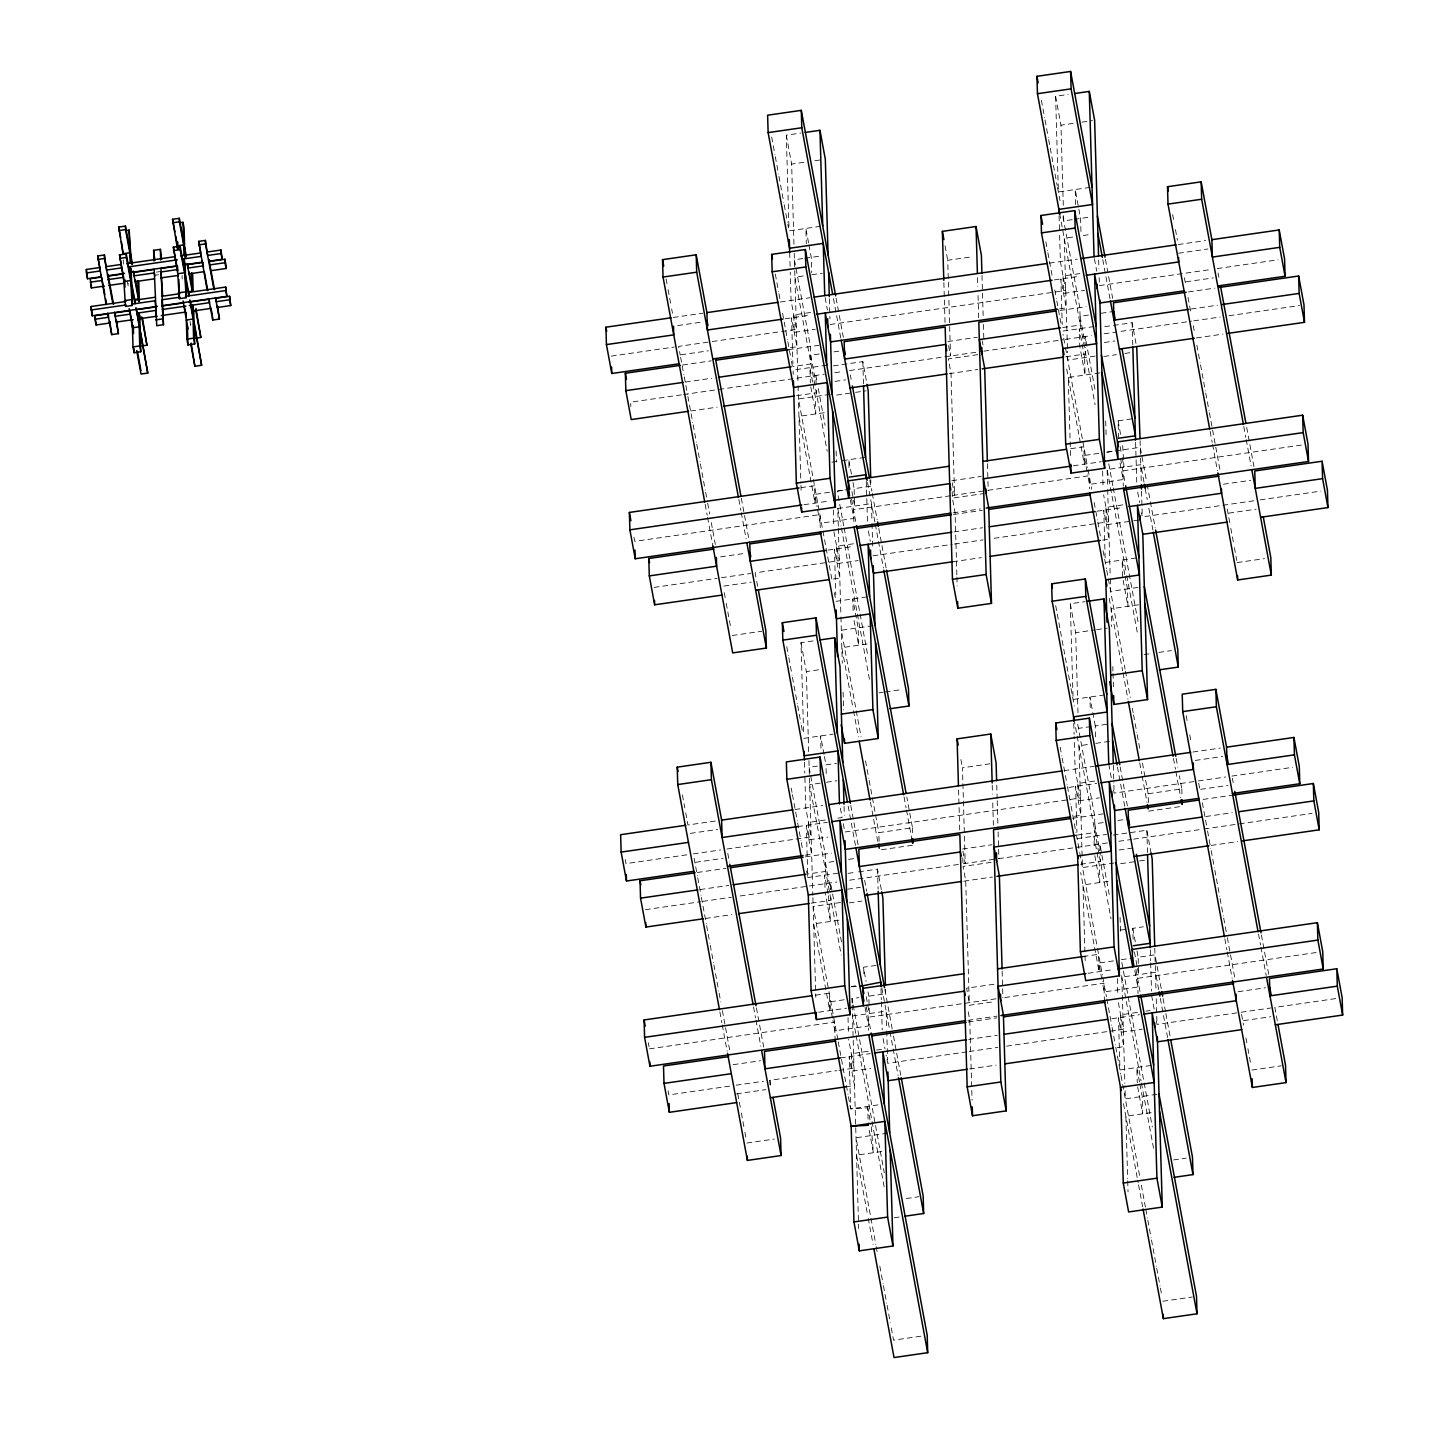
<?xml version="1.0" encoding="UTF-8"?>
<svg xmlns="http://www.w3.org/2000/svg" width="1429" height="1429" viewBox="0 0 1429 1429"><rect width="100%" height="100%" fill="white"/><g stroke="black" fill="none" stroke-linecap="round" stroke-linejoin="round"><path stroke-width="0.75" stroke-dasharray="5 3.75" d="M788.933 226.407L786.289 135.183L801.008 133.04M1089.934 187.395L1058.371 191.968L1055.602 96.279L1068.231 94.457M793.97 244.198L791.648 164.085L806.367 161.959M814.798 160.745L823.211 159.53M1063.283 205.294L1060.961 125.18L1073.59 123.358M1082.003 122.144L1092.524 120.625M156.422 272.099L159.78 271.617M155.261 275.225L158.637 274.743M820.621 226.3L789.058 230.873L787.843 224.317M802.83 258.56L794.417 259.774L810.493 346.515L810.993 363.913L793.363 366.467M804.938 258.256L821.764 255.827M1072.161 219.655L1063.73 220.87L1063.551 214.207M1074.251 219.351L1088.987 217.226M803.348 275.958L794.917 277.172L827.195 451.278M811.761 274.743L822.282 273.225M1072.661 237.053L1064.248 238.268L1067.445 348.98M1083.182 235.535L1091.595 234.32M948.767 295.892L947.731 260.292L972.988 256.648M673.255 317.47L702.711 313.219M780.288 302.019L810.011 297.714M1049.386 263.15L1077.234 259.131M1178.228 244.538L1205.576 240.59M677.703 325.562L702.961 321.918M1178.478 253.237L1207.934 248.985M810.582 312.487L793.756 314.916L794.256 332.314L815.298 329.277M1079.913 273.582L1063.069 276.011L1063.569 293.409L1084.611 290.373M785.11 318.792L810.511 315.112M1054.298 279.905L1079.842 276.226M611.273 356.107L674.274 347.015M708.069 342.138L678.614 346.39L680.222 355.089M712.267 341.531L796.435 329.367L791.077 300.465L790.255 272.189M830.106 324.508L1065.748 290.462L1060.389 261.561L1059.568 233.284M1099.419 285.604L1210.935 269.492M1217.24 268.581L1278.062 259.792M680.972 354.785L708.32 350.837M1185.927 281.835L1213.292 277.887M790.469 347.711L796.935 346.765L791.577 317.863L792.899 363.52M1059.657 308.825L1066.248 307.86L1060.89 278.959L1062.229 324.615M682.651 364.984L711.303 360.84M788.451 349.694L818.906 345.3M1060.05 310.468L1086.129 306.699M1188.428 291.927L1214.864 288.104M819.156 353.999L810.743 355.214L815.334 379.989M833.893 351.873L844.414 350.355M1088.487 315.094L1080.056 316.309L1085.415 345.229M1101.098 313.273L1113.727 311.451M947.838 341.513L977.293 337.262M685.366 382.061L711.803 378.238M1062.747 327.545L1080.324 325.008L1079.806 307.61L1062.819 215.958M1191.125 309.003L1217.579 305.181M826.766 365.181L793.095 370.057L793.22 374.398M1093.971 326.58L1062.408 331.153L1063.176 335.279M833.357 365.86L862.83 361.608L866.653 382.257M1104.778 326.669L1132.143 322.704L1135.966 343.371M681.401 394.851L630.707 402.174L630.832 406.515M683.598 394.529L716.661 389.76M718.876 389.438L824.265 374.219M834.786 372.701L843.199 371.469M849.523 370.558L981.652 351.48M983.866 351.159L1063.14 339.709M1065.355 339.387L1091.488 335.619M1104.099 333.797L1116.728 331.975M1121.033 331.349L1191.572 321.15M1193.787 320.846L1220.223 317.024M1229.047 315.738L1299.586 305.556M977.793 354.66L948.338 358.911L951.017 373.38L954.554 495.166L953.786 491.022M835.036 381.4L845.557 379.864M1104.367 342.496L1114.888 340.977M690.725 410.98L717.162 407.158M796.525 395.69L816.352 392.832L816.227 388.474M949.124 373.648L977.758 369.504M1065.855 356.786L1085.683 353.928L1085.486 347.408M1196.484 337.923L1222.938 334.1M830.017 394.404L798.454 398.959L831.928 579.585M1095.114 356.107L1067.767 360.054L1067.517 351.195M836.626 395.083L853.452 392.653M855.56 392.35L866.081 390.832M1103.831 356.482L1116.46 354.66M1124.873 353.445L1131.179 352.534M824.211 412.713L798.954 416.357L815.03 503.097L814.53 485.699L801.294 487.611M1099.83 372.898L1068.267 377.452L1070.589 457.566M831.928 462.174L840.341 460.942M842.449 460.638L865.599 457.298M1118.585 438.239L1118.085 420.84L1132.804 418.697M1070.678 448.706L1083.843 446.795L1084.343 464.193L1066.356 367.128M849.916 489.254L837.287 491.076L843.735 525.89M851.952 491.594L854.631 506.045L854.113 488.647L870.958 486.217L870.761 479.537M1106.6 452.171L1112.923 451.26M1115.013 450.957L1140.271 447.313L1146.719 482.127M829.517 492.273L814.78 494.398L817.084 506.795M837.93 491.058L844.235 490.147M1098.83 453.368L1084.093 455.494L1087.165 472.017M1107.243 452.153L1113.548 451.242M951.875 480.698L981.33 476.446M804.009 504.687L829.767 500.972M1073.375 465.783L1101.187 461.763M838.305 526.194L837.787 508.474L871.458 503.615L871.976 521.335M950.464 495.756L853.56 509.742L853.935 522.8M952.661 495.434L985.688 490.665M987.903 490.343L1089.202 475.714L1089.577 488.754M1301.408 445.062L1122.872 470.856L1123.301 486.074M956.858 574.869L955.054 512.564L952.375 498.096L983.938 493.541M953.161 512.832L980.294 508.92M953.5 514.494L982.134 510.349M720.573 556.863L745.831 553.219M1223.438 484.235L1250.804 480.287M853.452 543.788L836.626 546.217L837.126 563.615L858.168 560.579M1122.783 504.884L1105.939 507.313L1106.439 524.711L1131.697 521.067M827.98 550.094L853.381 546.414M954 531.892L982.634 527.748M1097.168 511.207L1122.712 507.527M654.143 587.408L717.144 578.316M721.484 577.691L750.939 573.44M872.976 555.81L952.25 544.36M954.465 544.038L983.081 539.894M994.102 538.304L1108.618 521.764L1103.652 494.916M1253.805 500.793L1142.289 516.905L1141.521 512.779M1260.11 499.882L1320.932 491.094M1133.804 520.763L1140.11 519.852M723.842 586.086L751.19 582.139M1228.797 513.136L1256.162 509.188M833.339 578.995L839.805 578.066L834.447 549.165L835.769 594.821M952.75 561.758L981.384 557.614M1102.527 540.126L1109.118 539.162L1103.76 510.26L1105.153 558.096M835.965 601.359L869.636 596.482M1105.278 562.454L1136.841 557.882M732.202 635.512L761.657 631.261M1237.157 562.579L1264.522 558.614M872.887 625.706L841.324 630.26L855.846 708.605M1137.984 587.408L1110.637 591.356L1110.262 578.066M803.58 731.684L800.99 642.675L813.619 640.853M1104.653 694.905L1073.09 699.46L1070.303 603.77L1085.04 601.645M867.081 644.015L841.824 647.659L853.113 708.588M1138.502 604.806L1111.137 608.754L1111.655 626.563M808.671 751.708L806.349 671.594L818.978 669.772M1077.984 712.803L1075.662 632.69L1094.614 629.957M1096.704 629.653L1107.225 628.135M879.014 692.851L883.211 692.243M885.319 691.94L902.146 689.51M1144.111 654.571L1150.434 653.66M1158.848 652.428L1171.476 650.606M803.759 738.364L833.214 734.113M817.549 766.069L809.118 767.284L825.194 854.024L825.712 871.422L808.064 873.959M826.212 773.553L825.962 764.854L836.483 763.336M1091.059 726.557L1078.448 728.379L1078.306 723.931M1095.596 736.828L1095.275 725.95L1109.994 723.824M820.157 783.163L809.636 784.682L841.199 955.036M826.462 782.252L836.983 780.734M1087.362 744.563L1078.949 745.777L1082.467 867.564L1114.031 863.009M1095.775 743.348L1110.512 741.222M964.307 832.321L962.449 767.784L989.797 763.836M715.304 821.032L687.956 824.98L685.17 809.993M794.988 809.511L822.622 805.527M1064.087 770.642L1094.042 766.319M1192.929 752.029L1220.277 748.082M690.314 833.375L717.662 829.427M1195.287 760.424L1222.635 756.477M825.301 819.978L808.457 822.407L808.975 839.805L827.909 837.072M837.912 818.156L842.128 817.549L839.448 803.098M1094.614 781.074L1077.788 783.521L1078.288 800.919L1099.33 797.864M797.65 826.605L827.32 822.318M1068.999 787.415L1096.65 783.414M686.795 854.828L625.991 863.616L625.223 859.49M693.315 853.899L720.663 849.933M726.986 849.022L793.881 839.359M796.042 839.055L811.136 836.876L805.777 807.957L804.831 775.34M1193.965 781.574L1114.12 793.113L1112.977 786.915M1198.288 780.948L1225.635 777.001M1231.941 776.09L1292.763 767.302M879.085 841.342L878.835 832.643L912.488 827.784L906.808 797.114M1148.398 802.455L1148.148 793.756L1181.819 788.879L1179.389 775.822M695.673 862.294L723.02 858.329M1200.646 789.344L1227.993 785.396M805.17 855.203L811.654 854.274L806.295 825.355L807.796 877.549L839.359 872.994M1074.358 816.316L1080.967 815.37L1075.608 786.45L1076.93 832.125M697.352 872.476L726.003 868.35M805.367 856.882L831.517 853.113M1072.554 818.281L1102.938 813.905M1203.129 799.418L1231.78 795.292M878.12 843.521L879.335 850.041L913.006 845.182M1148.648 811.154L1182.319 806.278M833.875 861.508L825.462 862.723L830.428 889.57M848.594 859.365L854.917 858.454M1103.188 822.604L1094.775 823.818L1099.741 850.666M1117.907 820.478L1128.428 818.942M962.539 849.022L991.994 844.771M700.067 889.57L728.719 885.426M1077.466 835.054L1095.025 832.518L1094.525 815.119L1077.537 723.467M1205.826 816.513L1232.28 812.69M1077.109 838.644L1106.582 834.393M848.076 873.369L856.489 872.154M858.597 871.851L877.531 869.118L881.354 889.767M1113.173 835.072L1146.844 830.213L1151.059 852.934M645.408 909.666L700.514 901.717M702.711 901.395L731.362 897.251M740.186 895.983L836.876 882.015M849.505 880.193L961.128 864.063M963.325 863.759L996.37 858.972M998.567 858.668L1108.297 842.806M1118.818 841.288L1131.429 839.466M1133.536 839.162L1201.878 829.302M1204.075 828.981L1237.139 824.194M1239.336 823.89L1312.09 813.369M968.112 996.46L969.255 1002.658L965.718 880.871L963.039 866.421L994.602 861.866M847.647 889.195L860.276 887.373M1119.068 849.987L1133.786 847.861M705.426 918.472L731.88 914.649M811.225 903.199L831.071 900.324L830.946 895.983M963.843 881.157L992.458 877.013M1080.556 864.295L1100.384 861.419L1100.134 852.72M1211.185 845.414L1237.639 841.592M840.502 902.521L813.155 906.468L828.534 989.457M849.219 902.896L861.848 901.074M1120.64 863.688L1137.466 861.258M1139.574 860.955L1145.897 860.044M838.912 920.222L813.655 923.866L829.731 1010.607L829.231 993.209L813.798 995.424M1108.225 881.318L1082.986 884.962L1085.165 960.627M876.084 965.415L863.473 967.237L866.081 981.366M1120.157 930.154L1128.571 928.939M1133.108 939.21L1132.786 928.332L1143.307 926.814M851.345 986.457L855.56 985.849M1083.182 956.519L1098.544 954.304L1099.062 971.702L1080.681 872.565M844.217 999.764L829.481 1001.908L832.553 1018.43M852.113 1002.926L851.988 998.585L858.936 997.638M866.206 996.638L869.332 1013.554L868.832 996.156L885.658 993.709L885.533 989.261M1113.53 960.877L1098.812 963.003L1101.866 979.526M1121.318 959.681L1133.929 957.859M1137.502 968.451L1138.645 974.649L1138.145 957.251L1154.971 954.822L1161.438 989.636M993.923 984.259L966.576 988.207L967.719 994.405M818.71 1012.196L846.575 1008.159M1088.076 973.274L1113.78 969.576M649.445 1048.85L834.59 1022.11L835.09 1039.508M995.995 998.8L868.26 1017.252L868.636 1030.291M1004.801 997.531L1103.902 983.206L1104.421 1000.604M1316.109 952.554L1137.573 978.347L1138.02 993.566M969.184 1005.301L994.423 1001.658M967.862 1020.342L997.103 1016.108M968.201 1021.985L996.835 1017.859M733.184 1064.676L760.532 1060.729M1238.157 991.726L1265.505 987.778M868.171 1051.28L851.327 1053.709L851.827 1071.107L870.779 1068.374M876.584 1050.065L882.89 1049.154M1137.484 1012.375L1120.64 1014.822L1121.158 1032.22L1142.2 1029.166M1145.897 1011.16L1150.113 1010.553M840.52 1057.907L870.19 1053.62M968.719 1039.383L997.335 1035.257M1111.869 1018.716L1139.52 1014.715M729.665 1086.129L668.861 1094.918L668.093 1090.791M736.185 1085.183L763.533 1081.235M769.981 1084.682L769.856 1080.324L836.751 1070.66M838.912 1070.357L854.006 1068.178L848.647 1039.258M966.969 1051.851L887.677 1063.301L886.141 1055.049M969.166 1051.53L997.799 1047.403M1006.605 1046.135L1123.319 1029.273L1117.96 1000.354M1236.835 1012.875L1156.99 1024.414L1155.847 1018.216M1241.158 1012.25L1270.613 1007.999M1335.633 998.603L1274.811 1007.391L1276.008 1013.804M736.435 1093.882L765.89 1089.63M1243.516 1020.645L1270.863 1016.698M845.879 1086.808L854.506 1085.576L849.148 1056.656L850.666 1108.85L867.76 1107.868L868.278 1125.266M969.666 1068.928L996.102 1065.123M1117.228 1047.618L1123.837 1046.671L1118.478 1017.752L1119.854 1065.605M878.013 1104.903L850.666 1108.85L848.379 1096.49M1119.979 1069.946L1153.65 1065.087M746.903 1143.021L774.25 1139.074M1251.875 1070.071L1281.331 1065.82M887.588 1133.197L856.025 1137.77L870.547 1216.115M1156.901 1094.31L1125.337 1098.865L1124.962 1085.576M881.782 1151.506L856.525 1155.168L867.832 1216.097M1151.095 1112.619L1125.856 1116.263L1127.66 1178.568M906.343 1198.538L918.954 1196.716M1173.548 1159.937L1186.177 1158.115M894.215 1217.758L900.52 1216.847M920.883 1336.204L893.536 1340.152L890.714 1324.915M1162.849 1301.247L1192.304 1296.996M851.416 986.814L857.829 986.457M1218.044 272.939L1218.866 277.297M1246.695 427.45L1253.947 466.622M1243.802 426.521L1245.82 437.435M1246.231 439.632L1251.089 465.854M1172.655 214.546L1173.852 220.977M1175.442 229.551L1177.425 240.251M1184.391 277.798L1185.588 284.335M1188.017 297.393L1189.232 303.913M1189.625 306.092L1190.839 312.612M1193.251 325.669L1194.465 332.207M1196.895 345.264L1198.091 351.784M1198.502 353.963L1200.11 362.68M1200.521 364.842L1201.735 371.379M1202.128 373.558L1205.361 390.957M1205.754 393.136L1208.988 410.552M1209.398 412.731L1220.277 471.481M1227.243 509.028L1230.423 526.158M1230.816 528.301L1232.012 534.732M1232.405 536.875L1233.995 545.449M1234.388 547.575L1235.585 554.005M1235.978 556.149L1236.764 560.436M1210.131 431.379L1212.149 442.293M1212.56 444.49L1217.419 470.713M1232.352 778.269L1233.156 782.61M1261.396 934.959L1269.452 978.472M1276.401 1015.948L1277.597 1022.378M1258.502 934.012L1260.521 944.944M1260.932 947.123L1266.201 975.525M1105.439 259.381L1112.673 298.411M1147.13 484.306L1149.952 499.543M1150.345 501.722L1155.186 527.837M1102.741 259.524L1110.011 298.697M1144.004 482.127L1140.771 464.711L1107.118 469.569L1107.618 487.289M1145.218 488.647L1147.219 499.525M1148.845 508.242L1152.881 529.998M1186.177 715.625L1187.374 722.056M1189.75 734.899L1190.946 741.329M1198.681 783.128L1199.896 789.648M1202.325 802.705L1203.522 809.243M1203.932 811.422L1205.147 817.942M1205.54 820.121L1207.166 828.82M1207.559 830.999L1208.773 837.537M1209.166 839.716L1210.792 848.415M1211.185 850.594L1212.399 857.114M1212.81 859.293L1214.418 867.992M1214.829 870.172L1216.025 876.709M1216.436 878.871L1219.669 896.287M1220.062 898.466L1223.295 915.882M1223.688 918.043L1224.903 924.581M1225.314 926.76L1226.922 935.459M1227.332 937.638L1234.995 978.99M1241.551 1014.394L1243.534 1025.093M1245.909 1037.954L1247.499 1046.51M1247.91 1048.654L1249.089 1055.084M1249.482 1057.228L1251.072 1065.784M1224.832 938.871L1226.868 949.803M1227.261 951.982L1232.12 978.204M1094.435 258.756L1096.74 271.153M1137.698 492.13L1139.61 502.454M1118.085 420.84L1120.765 435.291M1122.676 445.616L1123.944 467.14L1122.033 456.816M1055.602 96.279L1060.961 125.18M1120.122 446.491L1121.64 454.744M1120.568 458.459L1125.23 483.591M1176.174 758.424L1177.782 767.123M1120.05 463.032L1123.123 479.555L1089.452 484.413L1087.54 474.089M1173.441 758.406L1175.46 769.284M1175.871 771.464L1180.711 797.578M1041.384 100.316L1044.635 117.767M1045.028 119.947L1048.261 137.416M1048.672 139.595L1057.156 185.413M1057.567 187.592L1059.996 200.685M1094.936 389.17L1085.165 336.529L1085.361 343.049M1108.743 463.746L1112.816 485.681M1113.227 487.861L1138.02 621.669M1059.639 213.493L1095.096 404.746M1107.279 470.445L1126.356 573.404M1126.749 575.583L1137.716 634.726M1124.784 574.476L1122.104 560.025L1122.622 577.423L1127.981 606.325L1127.463 588.927L1125.177 576.53M1045.849 241.787L1047.475 250.539M1047.886 252.737L1049.1 259.31M1049.493 261.489L1050.726 268.063M1051.119 270.26L1052.351 276.833M1054.781 289.962L1056.406 298.732M1056.817 300.93L1058.032 307.485M1058.425 309.682L1061.283 325.008M1063.712 338.155L1064.927 344.728M1065.48 347.676L1082.378 438.917M1082.789 441.097L1087.665 467.444M1088.058 469.516L1091.72 489.29M1094.15 502.436L1095.382 509.01M1095.775 511.189L1097.401 519.96M1097.811 522.139L1099.026 528.712M1099.437 530.909L1100.652 537.483M1103.081 550.612L1106.421 568.635M1106.743 570.332L1107.957 576.905M1108.35 578.977L1125.016 668.897M1125.409 671.094L1130.285 697.37M1132.322 708.32L1133.126 712.714M1133.536 714.893L1134.751 721.466M1135.162 723.663L1136.787 732.416M1137.18 734.613L1138.413 741.187M1138.806 743.366L1140.038 749.939M1142.468 763.086L1148.148 793.756M1109.226 598.394L1122.64 670.773M1123.051 672.97L1127.928 699.281M1139.717 762.89L1141.735 773.857M1142.146 776.054L1147.023 802.366M1120.14 766.891L1127.374 805.92M1163.045 998.335L1165.457 1011.393M1165.868 1013.572L1170.297 1037.508M1117.442 767.034L1124.712 806.206M1158.705 989.618L1155.472 972.22L1121.819 977.079L1124.891 1083.361M1160.312 998.335L1167.582 1037.508M1108.761 764.193L1111.44 778.644M1151.631 995.495L1154.31 1009.946M1095.275 725.95L1089.916 697.03L1090.291 710.088M1132.786 928.332L1135.466 942.783M1137.002 951.053L1138.145 957.251M1070.303 603.77L1075.662 632.69M1134.43 951.928L1137.109 966.379M1135.912 969.326L1140.342 993.28M1134.769 970.523L1137.823 987.046L1104.17 991.905L1102.241 981.58M1055.692 605.628L1061.765 638.37M1062.158 640.549L1070.66 686.367M1071.053 688.546L1074.304 706.015M1109.226 894.483L1099.883 844.021L1100.062 850.559M1121.836 962.467L1152.31 1126.963M1073.965 718.93L1111.012 918.811M1121.569 975.757L1141.056 1080.896M1141.467 1083.093L1154.043 1150.988M1139.502 1081.967L1136.823 1067.517L1137.252 1082.735M1139.878 1084.039L1142.182 1096.436L1142.682 1113.834L1137.698 1086.987M1094.828 855.685L1099.812 882.533L1099.312 865.134L1093.953 836.215L1094.328 849.273M1060.139 747.099L1061.765 755.852M1062.176 758.049L1063.39 764.622M1063.801 766.801L1065.016 773.375M1065.427 775.572L1067.052 784.325M1067.463 786.522L1068.678 793.095M1069.071 795.274L1070.696 804.045M1071.107 806.224L1072.322 812.797M1072.732 814.994L1073.947 821.568M1074.358 823.747L1075.983 832.518M1076.394 834.715L1077.609 841.27M1078.002 843.467L1079.627 852.238M1079.788 853.113L1097.097 946.409M1097.49 948.606L1102.384 974.953M1102.759 977.007L1106.421 996.799M1106.832 998.978L1108.047 1005.552M1108.457 1007.749L1111.708 1025.272M1112.101 1027.451L1113.334 1034.024M1113.727 1036.221L1115.352 1044.974M1115.763 1047.171L1116.978 1053.745M1117.389 1055.924L1120.747 1074.072M1121.033 1075.644L1122.283 1082.342M1122.658 1084.415L1139.717 1176.406M1141.342 1185.159L1145.397 1207.058M1145.808 1209.256L1147.433 1218.008M1147.826 1220.205L1149.059 1226.779M1149.452 1228.976L1151.077 1237.728M1151.488 1239.925L1152.703 1246.499M1153.114 1248.678L1154.328 1255.251M1154.739 1257.449L1156.365 1266.201M1156.758 1268.398L1157.99 1274.972M1158.383 1277.151L1160.009 1285.921M1160.419 1288.101L1161.634 1294.674M982.259 340.781L983.027 344.925M1123.516 1103.706L1138.163 1182.658M1138.556 1184.855L1142.628 1206.791M945.051 245.824L947.731 260.292M948.606 345.657L950.517 355.982L948.838 298.125M952.25 482.77L953.393 488.968M960.913 759.531L962.449 767.784M962.914 851.095L965.218 863.473L964.379 834.554M836.072 298.018L838.894 313.29M839.305 315.47L843.342 337.28M850.326 374.952L851.148 379.346M869.797 480.019L871.869 491.201M872.279 493.398L877.156 519.709M878.781 528.48L886.105 567.974M968.219 1011.803L969.755 1020.056L972.077 1100.169M833.464 298.59L840.77 338.03M867.564 482.591L874.87 522.014M875.28 524.211L883.39 568.01M825.122 297.661L827.427 310.057M868.368 531.034L870.297 541.359M808.564 242.894L805.885 228.426L806.331 243.662M808.957 244.948L811.243 257.345L811.69 272.564M851.434 474.196L848.755 459.727L849.076 470.605M852.97 482.448L854.113 488.647M786.289 135.183L791.648 164.085M851.595 499.239L856.06 523.336M850.362 499.864L853.81 518.441L820.139 523.318L817.459 508.849M904.057 796.935L906.093 807.903M906.504 810.1L911.773 838.609M771.678 137.041L772.875 143.579M773.285 145.758L774.911 154.493M775.304 156.672L776.519 163.228M776.929 165.407L778.537 174.124M778.948 176.321L780.163 182.858M780.573 185.038L781.788 191.593M782.181 193.772L783.807 202.489M784.199 204.686L785.414 211.224M785.825 213.403L787.45 222.138M816.656 379.757L815.852 375.434L816.102 384.133M818.263 388.438L825.105 425.306M844.146 528.069L867.939 656.465M837.787 508.474L841.02 525.89M841.431 528.069L870.065 682.58M812.601 382.079L809.921 367.61L810.368 382.847M812.994 384.133L815.28 396.53L815.78 413.928L810.422 385.008M854.06 620.454L858.65 645.229L858.15 627.831L852.791 598.912L853.167 611.969M833.947 531.767L839.305 560.668L755.137 572.833L756.334 579.245M775.304 274.046L776.519 280.584M776.912 282.763L778.537 291.498M778.93 293.677L780.145 300.215M782.574 313.308L783.789 319.864M784.199 322.043L785.414 328.599M785.807 330.778L787.433 339.495M787.843 341.674L789.058 348.229M789.451 350.409L791.077 359.143M791.47 361.323L792.684 367.86M834.357 592.642L835.554 599.18M856.239 710.785L861.08 736.9M865.527 760.835L866.724 767.373M867.135 769.534L868.743 778.251M869.154 780.413L870.368 786.95M870.761 789.13L871.976 795.649M872.387 797.829L878.835 832.643M853.524 710.767L858.365 736.882M870.457 802.169L877.728 841.342M850.773 805.509L858.061 844.789M864.634 880.264L866.671 891.232M884.89 989.582L893.089 1033.792M893.5 1035.989L900.806 1075.465M848.165 806.099L855.471 845.521M881.854 987.903L889.57 1029.505M889.981 1031.702L898.091 1075.519M843.271 823.747L844.807 832.017L1080.467 797.971L1075.108 769.052L1074.161 736.435M883.086 1038.526L884.998 1048.85M824.051 754.53L820.603 735.935L821.032 751.154M824.426 756.584L825.962 764.854M868.046 991.922L868.832 996.156M800.99 642.675L806.349 671.594M866.313 1006.731L870.779 1030.827M865.063 1007.356L868.51 1025.951L834.84 1030.809L832.928 1020.485M786.772 646.712L788.397 655.447M788.808 657.626L790.023 664.181M790.416 666.361L792.041 675.077M792.434 677.275L793.649 683.812M794.06 685.991L795.274 692.547M795.685 694.726L797.293 703.461M797.704 705.64L798.918 712.178M799.311 714.357L800.937 723.092M801.347 725.271L802.544 731.827M841.502 941.979L830.553 882.926L830.749 889.445M851.988 998.585L852.809 1002.926M853.202 1005.105L884.265 1172.673M855.721 1033.381L852.506 1015.983L886.159 1011.107L886.677 1028.826M856.132 1035.561L884.355 1187.892M828.07 893.714L824.64 875.12L825.069 890.338M828.463 895.769L830.499 921.437L825.14 892.518M867.492 1106.421L870.904 1124.766M871.297 1126.874L873.369 1152.739L868.671 1127.374M741.312 498.221L749.778 543.913M756.727 581.389L757.924 587.819M738.829 499.453L740.847 510.385M741.258 512.564L746.117 538.787M791.219 788.093L792.023 792.452M792.434 794.631L793.649 801.187M794.042 803.366L795.256 809.904M795.667 812.083L797.293 820.818M797.686 822.997L798.9 829.552M799.311 831.732L800.919 840.448M801.33 842.646L802.544 849.183M806.581 871.011L807.796 877.549M828.945 991.637L837.858 1039.705M838.251 1041.884L841.092 1057.174M841.502 1059.353L844.325 1074.644M844.735 1076.823L847.969 1094.292M870.958 1218.276L875.798 1244.391M876.191 1246.57L877.406 1253.108M879.817 1266.165L881.032 1272.685M881.443 1274.864L883.051 1283.564M883.461 1285.743L884.658 1292.28M885.069 1294.46L886.677 1303.159M887.087 1305.338L888.302 1311.858M888.695 1314.037L890.303 1322.736M868.225 1218.276L873.065 1244.391M666.11 278.923L667.7 287.497M668.093 289.64L671.273 306.771M671.666 308.914L672.452 313.201M680.633 357.268L683.848 374.684M684.259 376.863L687.474 394.261M687.885 396.44L689.1 402.978M689.492 405.139L692.726 422.555M693.136 424.735L696.352 442.15M696.763 444.312L699.978 461.728M700.389 463.907L701.603 470.427M701.996 472.606L705.229 490.022M705.64 492.201L707.248 500.9M707.659 503.079L709.659 513.958M711.285 522.657L715.322 544.431M724.253 592.678L725.843 601.252M726.236 603.395L731.005 629.082M705.158 504.312L707.176 515.244M707.587 517.423L712.857 545.842M727.79 853.381L729.397 862.08M756.423 1007.892L763.675 1047.064M769.856 1080.324L771.446 1088.898M753.53 1006.963L755.548 1017.877M755.959 1020.074L760.817 1046.296M682.401 794.988L684.777 807.849M694.119 858.24L697.352 875.655M697.745 877.835L700.978 895.233M701.389 897.412L702.586 903.95M702.997 906.129L706.23 923.527M706.623 925.706L709.856 943.122M710.249 945.284L713.482 962.699M713.893 964.879L715.089 971.398M715.5 973.578L718.733 990.994M719.126 993.173L720.734 1001.872M722.359 1010.571L730.023 1051.923M737.775 1093.757L738.972 1100.187M739.365 1102.331L740.954 1110.887M741.347 1113.03L742.544 1119.461M742.937 1121.604L744.527 1130.16M744.92 1132.304L746.117 1138.734M633.958 537.233L634.726 541.359L819.889 514.619L820.264 527.658M719.859 1011.821L721.895 1022.735M722.288 1024.932L727.147 1051.155M648.284 1042.67L649.052 1046.796M190.039 321.436L190.754 325.294L190.664 321.829M127.252 281.031L128.324 286.818L128.217 283.335M1181.819 788.879L1182.069 797.578M1140.074 440.632L1141.289 482.43M1141.539 491.29L1142.182 513.422M1154.775 948.141L1155.99 989.922M1156.257 998.782L1156.883 1020.931M1132.143 322.704L1132.786 344.961M1135.608 442.329L1136.037 457.548M1136.109 459.727L1136.805 483.645M1146.844 830.213L1147.487 852.47M1150.309 949.821L1150.631 960.699M1150.684 962.878L1151.506 991.137M1105.707 421.019L1106.153 436.595M1107.689 489.504L1110.19 575.869M1112.816 666.611L1112.941 671.076M1113.012 673.291L1113.405 686.652M1120.086 917.4L1120.532 932.976M1127.713 1180.801L1128.035 1191.929M1098.669 259.989L1098.937 268.848M1099.187 277.69L1099.312 282.12M1113.316 765.265L1113.834 782.985M1113.888 785.2L1114.031 789.63M1102.634 471.106L1103.134 488.504M1117.335 978.615L1117.835 996.013M1080.949 231.498L1080.574 218.441L1075.215 189.539L1075.715 206.937M1059.068 215.886L1059.514 231.105M1073.768 723.396L1074.09 734.256M981.991 275.458L982.437 291.034M982.509 293.249L983.152 315.505M983.402 324.419L983.849 339.995M987.439 463.728L987.886 479.233M987.957 481.448L988.207 490.29M996.763 785.182L997.138 798.525M997.21 800.758L998.049 829.677M998.103 831.91L998.889 858.615M1002.14 971.22L1002.908 997.799M977.525 277.69L977.793 286.604M978.043 295.499L978.686 317.756M992.226 785.2L992.494 794.095M992.744 802.991L993.387 825.247M956.912 577.102L957.18 585.997M952.178 491.576L952.375 498.096M962.789 857.722L963.039 866.421M943.872 282.549L945.016 322.615M958.573 790.058L959.734 830.106M912.488 827.784L912.756 836.483M872.029 523.55L872.744 547.896M886.748 1031.041L887.57 1059.836M879.139 843.521L879.335 850.041M862.83 361.608L863.473 383.865M866.296 481.234L866.724 496.452M866.796 498.632L867.492 522.55M877.531 869.118L878.103 889.142M880.996 988.725L881.3 999.603M881.371 1001.783L882.193 1030.041M863.741 968.683L863.991 977.382M836.126 451.028L836.447 462.156M838.376 528.408L840.877 614.756M840.931 616.971L842.27 663.235M843.11 692.172L843.628 709.963M852.184 1005.105L853.149 1038.115M853.202 1040.33L858.472 1221.92M858.525 1224.153L858.668 1228.601M829.356 298.893L829.927 318.81M844.057 806.385L844.325 815.244M833.321 510.01L833.822 527.408M848.022 1017.519L848.522 1034.918M794.22 253.094L798.007 383.454M798.061 385.669L800.883 483.127M800.954 485.342L801.151 492.023M808.939 760.603L812.833 895.394M812.905 897.608L815.798 997.299M789.683 252.611L790.201 270.01M804.456 762.282L804.777 773.16M182.09 275.565L182.18 279.048M123.251 259.953L123.376 264.133M1084.593 357.625L1079.234 328.724L1079.752 346.122L1085.111 375.023L1084.593 357.625"/><path stroke-width="1.5" d="M835.661 295.821L801.294 110.355L767.623 115.213L768.123 132.611L789.558 248.271L823.229 243.394L824.747 295.589M1059.782 214.171L1037.454 93.707L1036.936 76.309L1070.607 71.45L1092.042 187.092M768.123 132.611L801.794 127.753L801.294 110.355M1037.454 93.707L1071.107 88.848L1070.607 71.45M130.11 263.15L129.807 252.719L123.073 253.683L118.696 227.086L125.43 226.104L132.433 263.954M177.5 248.968L172.552 219.298L179.286 218.315L183.573 241.447M118.786 230.551L125.52 229.587L125.43 226.104M172.659 222.781L179.393 221.799L179.286 218.315M125.788 230.587L129.146 230.105L130.789 255.023M179.643 222.799L183.019 222.317L184.091 228.104L184.93 257.363M805.224 132.433L819.96 130.307L825.319 159.226L828.088 254.916M1074.537 93.546L1089.273 91.402L1094.632 120.322L1098.544 255.559M106.139 304.556L97.672 255.97L104.406 254.987L106.639 270.045L121.376 267.902M207.134 289.962L198.667 241.376L205.401 240.411L207.634 255.452L221.102 253.505L221.013 250.021L207.544 251.968M176.946 245.913L183.68 244.931L179.393 221.799M131.682 286.336L132.236 305.467L125.502 306.449L123.876 281.531L119.5 254.916L126.234 253.933L135.13 301.948M178.143 275.851L173.356 247.128L180.09 246.163L184.377 269.295M153.957 260.935L153.635 250.307L160.37 249.343L161.566 259.363M97.779 259.453L104.496 258.47L104.406 254.987M198.774 244.859L205.49 243.877L205.401 240.411M119.589 258.399L126.324 257.416L126.234 253.933M173.463 250.611L180.197 249.646L180.09 246.163M100.941 275.047L100.995 276.797L87.526 278.744L86.454 272.957L86.347 269.474L99.816 267.527L97.672 255.97M106.55 266.562L121.269 264.436M126.752 263.633L175.106 256.648M180.608 255.862L200.81 252.933L198.667 241.376M86.454 272.957L99.923 271.01L99.816 267.527M130.521 277.065L130.218 266.634L177.339 259.828M180.197 249.646L184.484 272.778L177.75 273.743L179.375 298.661L186.109 297.696L184.073 258.845L200.917 256.416L200.864 254.684M124.555 273.386L107.711 275.815L107.675 274.082M176.267 265.919L131.289 272.421L130.218 266.634M221.013 250.021L222.174 259.292L208.705 261.239L208.67 259.489M101.12 277.119L90.223 278.691L91.402 287.943L104.478 286.068M107.657 276.172L122.912 273.975M177.089 266.133L160.923 268.473L163.46 324.705L156.726 325.687L154.189 269.456L134.004 272.367L134.094 275.851L154.296 272.921L154.832 275.815M203.114 262.382L187.86 264.579L187.967 268.063L203.204 265.865M209.634 261.436L224.889 259.238L225.961 265.026L226.068 268.491L210.813 270.706M90.331 282.174L101.227 280.584M107.764 279.655L123.001 277.44M177.196 269.617L161.03 271.957L162.62 295.446M209.741 264.919L224.996 262.722L224.889 259.238M123.876 281.531L130.611 280.548L132.236 305.467M108.836 285.425L124.073 283.228M154.457 278.834L135.166 281.62L135.112 279.888M160.87 277.905L178.018 275.44M204.276 271.635L189.039 273.85L188.985 272.099M124.43 300.662L131.164 299.697M178.303 292.874L185.038 291.909M135.023 299.465L138.381 298.983M188.878 291.677L192.254 291.194L191.718 272.832M157.404 306.378L92.206 315.791L91.045 306.52L125.895 301.483M154.993 297.286L134.808 300.197L134.898 303.68L126.324 257.416M161.727 296.303L179.911 293.677M161.691 305.752L226.872 296.339L225.693 287.068L188.664 292.427L188.771 295.892L185.556 278.548M91.134 310.004L125.984 304.966M131.539 304.163L155.1 300.769L156.475 317.184M180.018 297.161L161.834 299.786L163.46 324.705M185.395 296.392L225.8 290.551L225.693 287.068M95.028 319.221L94.921 315.738L108.39 313.791L108.497 317.274L95.028 319.221L96.1 324.99L109.569 323.043L109.515 321.311M129.843 310.682L115.124 312.826L115.213 316.291L129.95 314.166M138.684 309.414L155.832 306.931M162.245 306.002L183.68 302.912M189.182 302.126L209.384 299.197M229.587 296.285L216.118 298.232L216.208 301.715L229.676 299.768L229.587 296.285L230.748 305.538L217.279 307.485L217.244 305.752M139.095 323.329L138.792 312.897L155.922 310.415M162.352 309.486L185.913 306.092M189.289 305.592L209.491 302.68L209.438 300.947M133.129 319.649L116.285 322.079L116.249 320.346M156.994 316.202L139.863 318.667L138.792 312.897M161.281 315.577L184.841 312.183M155.654 319.9L162.388 318.935M107.729 313.147L111.712 334.618L118.428 333.636L116.553 320.525M208.723 298.554L212.707 320.025L219.423 319.06L217.547 305.931M704.747 502.133L663.038 277.047L662.538 259.649L696.191 254.791L706.908 312.612L707.426 330.01L782.949 319.096M1209.72 429.182L1168.011 204.115L1167.511 186.717L1201.164 181.84L1211.881 239.679L1212.381 257.077L1279.723 247.342L1279.205 229.944L1211.881 239.679M793.417 380.918L796.364 483.145L801.723 512.046L835.393 507.188L830.035 478.268L827.266 382.579L793.595 387.455L772.16 271.796L771.66 254.398L805.331 249.539L849.719 489.093M1064.069 354.749L1041.473 232.891L1040.973 215.493L1074.644 210.635L1096.079 326.276M140.256 332.6L140.81 351.73L134.076 352.713L133.004 346.925L139.738 345.943L139.185 326.812L132.45 327.777L129.199 308.7M193.701 310.254L194.683 343.942L187.949 344.925L186.877 339.137L193.612 338.173L192.647 305.109L193.719 310.897L210.563 308.468L210.51 306.717M141.9 345.961L146.955 345.229L142.382 317.631M195.773 338.191L200.828 337.458L195.987 308.414M943.801 280.334L942.372 231.373L976.043 226.514L981.401 255.416L981.919 273.225M663.038 277.047L696.709 272.189L696.191 254.791M1168.011 204.115L1201.664 199.238L1201.164 181.84M772.16 271.796L805.831 266.937L805.331 249.539M1041.473 232.891L1075.144 228.033L1074.644 210.635M136.344 308.485L147.759 373.076L141.024 374.041L136.684 350.605M190.825 344.335L194.898 366.271L201.632 365.288L194.022 321.329M679.114 363.788L611.791 373.505L606.432 344.603L605.914 327.205L671.076 317.792M706.908 312.612L778.126 302.323M814.226 297.107L1047.171 263.472M1081.431 258.524L1176.067 244.841M606.432 344.603L673.756 334.868L673.506 326.169M816.834 314.201L1052.083 280.227M1086.147 275.315L1178.729 261.936L1178.603 257.577M712.785 358.929L786.146 348.319M1057.442 309.146L830.606 341.906L825.247 312.987L826.766 365.181M1184.087 290.855L1099.919 303.002L1094.56 274.082L1099.348 439.364L1104.706 468.283L1071.053 473.142L1065.695 444.24L1062.908 348.551L1096.579 343.674L1075.144 228.033M1217.74 285.979L1285.082 276.261L1284.564 258.863L1279.205 229.944M688.51 411.284L631.207 419.572L625.848 390.653L625.348 373.255L680.454 365.306M715.715 360.215L788.451 349.694M1055.656 311.093L978.811 322.204L986.135 574.476L991.494 603.377L957.823 608.254L952.464 579.334L945.158 327.062L844.164 341.656L844.664 359.054L945.659 344.46L946.802 350.659M1186.213 292.248L1113.477 302.752L1113.977 320.15L1188.928 309.325M1219.276 287.461L1298.639 276.011L1303.998 304.913L1304.498 322.311L1227.35 333.457M625.848 390.653L683.151 382.383M718.43 377.292L791.166 366.771M1060.55 327.866L979.329 339.602L984.688 368.503L987.368 461.513M1221.991 304.556L1299.14 293.409L1298.639 276.011M723.788 406.193L794.31 396.012M850.023 387.956L946.927 373.969M982.17 368.878L1063.658 357.107M1119.336 349.069L1194.287 338.244M796.364 483.145L830.035 478.268M1065.695 444.24L1099.348 439.364M849.273 477.125L866.099 474.696L866.224 479.054M1118.585 438.239L1135.412 435.791L1110.404 300.876M950.964 513.154L635.244 558.757L629.885 529.837L629.367 512.439L799.097 487.932M949.195 466.247L848.201 480.841L848.701 498.239L805.831 266.937M982.848 461.388L1066.284 449.331M986.189 508.063L1308.535 461.496L1308.017 444.097L1302.659 415.196L1117.514 441.936L1118.014 459.334L1101.938 372.594M629.885 529.837L801.812 505.009M833.964 500.364L949.696 483.645L950.839 489.843M1071.178 466.104L983.348 478.786L988.707 507.688L991.494 603.377M1103.277 461.46L1303.177 432.594L1302.659 415.196M721.984 595.089L654.661 604.806L649.302 575.905L648.784 558.507L713.946 549.093M820.996 533.624L749.778 543.913L750.296 561.311L825.819 550.397M857.096 528.408L951.303 514.815M988.743 509.403L1090.041 494.773M1124.301 489.808L1218.937 476.143M1322.075 461.245L1254.751 470.981L1255.251 488.379L1322.593 478.644L1322.075 461.245L1327.434 490.165L1327.952 507.563L1260.61 517.28M649.302 575.905L716.626 566.17L716.376 557.471M859.704 545.503L951.803 532.213M989.243 526.801L1094.953 511.528M1129.017 506.598L1221.599 493.237L1221.473 488.879M755.655 590.231L829.016 579.62M952.75 561.758L873.476 573.208L868.117 544.288L869.636 596.482M990.19 556.345L1100.312 540.43M1226.957 522.139L1142.789 534.303L1137.43 505.384L1142.218 670.665L1147.576 699.585L1113.923 704.443L1109.708 681.722M952.464 579.334L986.135 574.476M839.448 803.098L837.93 750.904L804.277 755.762L782.842 640.121L782.324 622.722L815.995 617.846L850.38 803.33M1074.072 719.484L1052.155 601.216L1051.655 583.818L1085.308 578.959L1106.743 694.601M782.842 640.121L816.495 635.244L815.995 617.846M1052.155 601.216L1085.826 596.357L1085.308 578.959M819.924 639.942L834.661 637.816L840.02 666.736L842.788 762.425M1087.147 601.341L1103.974 598.912L1109.333 627.831L1113.245 763.05M758.317 589.963L765.855 630.653L766.373 648.052L732.702 652.91L712.857 545.842M1217.83 472.892L1237.675 579.978L1271.328 575.101L1270.828 557.703L1263.29 517.012M841.342 714.125L872.905 709.57L870.136 613.881L836.465 618.757L820.389 532.017M1110.655 675.238L1142.218 670.665M890.035 708.73L908.969 705.997L908.469 688.599L886.516 570.153M1159.348 669.826L1178.282 667.093L1177.782 649.695L1155.597 530.016M719.466 1009.624L677.739 784.557L677.239 767.159L710.91 762.282L721.627 820.121L722.127 837.519L797.65 826.605M1226.582 747.171L1293.924 737.453L1294.424 754.851L1227.1 764.569L1226.582 747.171L1215.865 689.35L1182.212 694.208L1182.712 711.606L1224.421 936.692M841.145 724.771L844.593 743.348L878.263 738.489L875.495 642.8M863.866 993.602L820.032 757.031L786.361 761.907L786.861 779.305L808.296 894.947L811.083 990.636L816.441 1019.556L850.094 1014.679L847.326 918.99M1078.02 858.222L1056.192 740.401L1055.674 723.003L1089.345 718.144L1110.78 833.786M958.448 785.611L957.091 738.882L990.744 734.006L996.102 762.925L996.62 780.734M677.739 784.557L711.41 779.68L710.91 762.282M1182.712 711.606L1216.383 706.748L1215.865 689.35M786.861 779.305L820.532 774.429L820.032 757.031M1056.192 740.401L1089.845 735.542L1089.345 718.144M685.777 825.283L620.633 834.697L621.133 852.095L626.491 881.014L693.815 871.297M721.627 820.121L792.827 809.832M828.927 804.616L1061.89 770.963M1096.132 766.015L1190.768 752.351M621.133 852.095L688.456 842.378M831.535 821.711L1064.587 788.04M1100.848 782.806L1193.429 769.427L1193.233 762.907M727.486 866.421L803.009 855.524M1069.946 816.959L845.307 849.415L839.948 820.496L841.467 872.69M1198.788 798.347L1114.62 810.511L1109.261 781.592L1114.066 946.873L1119.425 975.793L1085.754 980.651L1080.395 951.732L1077.627 856.042L1111.28 851.184L1089.845 735.542M1232.459 793.488L1299.783 783.753L1299.283 766.355L1293.924 737.453M703.211 918.793L645.908 927.064L640.549 898.162L640.049 880.764L695.155 872.797M730.415 867.707L803.152 857.204M1070.375 818.603L993.53 829.695L1000.836 1081.967L1006.195 1110.887L972.524 1115.745L967.165 1086.844L959.859 834.572L858.865 849.148L859.365 866.546L960.359 851.97L961.128 856.096M1198.717 800.061L1128.178 810.243L1128.678 827.641L1201.432 817.138M1233.977 794.971L1313.34 783.503L1318.699 812.422L1319.199 829.82L1242.051 840.966M640.549 898.162L697.852 889.874M733.131 884.783L805.867 874.28M1075.269 835.376L994.03 847.093L999.389 876.013L1002.086 969.023M1238.889 811.726L1313.84 800.901L1313.34 783.503M808.296 894.947L841.967 890.088L844.735 985.778L850.094 1014.679M738.489 913.703L809.028 903.503M864.724 895.465L961.628 881.461M996.87 876.37L1078.359 864.599M1134.037 856.56L1208.988 845.736M811.083 990.636L844.735 985.778M1080.395 951.732L1114.066 946.873M1133.286 945.73L1150.113 943.301L1125.105 808.367M965.665 1020.645L649.945 1066.248L644.586 1037.347L644.086 1019.949L811.601 995.745M963.896 973.756L862.902 988.332L863.402 1005.73L820.532 774.429M997.549 968.88L1083.182 956.519M1000.907 1015.555L1323.236 969.005L1322.736 951.607L1317.377 922.687L1132.215 949.428L1132.715 966.826L1116.638 880.103M644.586 1037.347L816.513 1012.518M848.683 1007.856L964.396 991.154L965.164 995.281M1085.879 973.596L998.067 986.278L1003.426 1015.197L1006.195 1110.887M1117.996 968.969L1317.877 940.086L1317.377 922.687M728.647 1056.585L663.503 1065.998L664.003 1083.396L669.361 1112.316L736.685 1102.581M835.697 1041.134L764.497 1051.422L764.997 1068.821L840.52 1057.907M871.797 1035.918L966.004 1022.307M1003.444 1016.894L1104.76 1002.265M1139.002 997.317L1233.638 983.652M1336.794 968.755L1269.452 978.472L1269.97 995.87L1337.294 986.153L1336.794 968.755L1342.153 997.656L1342.653 1015.054L1275.329 1024.789M664.003 1083.396L731.326 1073.679M874.405 1053.012L966.504 1039.705M1003.944 1034.292L1107.457 1019.341M1143.718 1014.108L1236.299 1000.729L1236.103 994.209M770.356 1097.722L845.879 1086.808M967.469 1069.249L888.177 1080.699L882.818 1051.798L884.337 1103.992M1004.909 1063.855L1112.816 1048.261M1241.658 1029.648L1157.49 1041.812L1152.131 1012.893L1156.918 1178.175L1162.277 1207.094L1128.624 1211.953L1123.265 1183.033L1120.497 1087.344L1154.15 1082.485L1138.073 995.745M967.165 1086.844L1000.836 1081.967M727.557 1053.334L747.403 1160.419L781.074 1155.543L780.573 1138.145L773.018 1097.454M1232.53 980.401L1252.376 1087.469L1286.046 1082.61L1285.528 1065.212L1277.99 1024.522M853.953 1221.938L887.605 1217.079L884.837 1121.39L851.166 1126.248L853.953 1221.938L859.311 1250.857L892.964 1245.981L890.196 1150.291M1123.265 1183.033L1156.918 1178.175M904.736 1216.24L923.67 1213.507L923.17 1196.109L901.217 1077.662M1174.049 1177.335L1192.983 1174.602L1192.483 1157.204L1170.708 1039.687M871.172 1033.024L927.207 1335.293L927.707 1352.691L894.036 1357.55L873.869 1248.732M1143.039 1208.988L1163.367 1318.645L1197.02 1313.787L1196.52 1296.389L1159.008 1094.007M859.972 986.332L880.8 982.205L880.925 986.546M1299.14 293.409L1304.498 322.311M1279.723 247.342L1285.082 276.261M1322.593 478.644L1327.952 507.563M1303.177 432.594L1308.535 461.496M1220.473 285.996L1245.874 423.091M1313.84 800.901L1319.199 829.82M1201.664 199.238L1243.391 424.324M1251.893 470.212L1271.328 575.101M1294.424 754.851L1299.783 783.753M1337.294 986.153L1342.653 1015.054M1317.877 940.086L1323.236 969.005M1167.511 186.717L1168.297 190.986M1234.781 791.327L1260.985 932.78M1226.85 755.87L1228.368 764.14M1269.72 987.171L1271.238 995.441M1216.383 706.748L1258.092 931.833M1266.594 977.722L1286.046 1082.61M1136.734 347.497L1140.02 438.417M1097.401 216.011L1105.028 257.22M1122.051 349.015L1134.912 418.393M1113.727 311.451L1115.263 319.703M1071.107 88.848L1092.542 204.49L1058.889 209.366L1059.014 213.707M1097.901 233.409L1102.348 257.345M1144.397 484.306L1145.218 488.647M1153.274 532.177L1178.282 667.093M1101.437 355.196L1118.371 446.598M1125.641 485.771L1138.949 557.578M1144.307 586.497L1175.763 756.245M1123.373 488.254L1139.449 574.976L1105.778 579.852L1107.011 622.133M1144.808 603.895L1173.048 756.227M1181.104 799.758L1181.908 804.116M1036.936 76.309L1038.151 82.864M1040.973 215.493L1042.598 224.264M1089.702 493.112L1106.939 586.033M1128.321 701.478L1139.306 760.692M1147.433 804.563L1148.255 808.957M1151.059 852.934L1152.203 859.133L1154.721 945.909M1112.101 723.521L1119.747 764.711M1136.359 854.346L1149.613 925.903M1161.831 991.815L1162.634 996.156M1128.428 818.942L1129.589 825.14M1085.826 596.357L1107.261 711.999L1073.59 716.858L1073.715 721.216M1112.619 740.919L1117.049 764.854M1159.115 991.797L1159.919 996.156M1167.975 1039.669L1192.983 1174.602M1116.138 862.705L1132.679 951.928M1140.735 995.441L1153.65 1065.087M1132.465 958.127L1134.001 966.397M1159.508 1111.405L1197.02 1313.787M1051.655 583.818L1052.458 588.176M1055.674 723.003L1056.906 729.576M1104.421 1000.604L1121.086 1090.541M942.372 231.373L943.908 239.643M957.091 738.882L958.234 745.081M867.028 384.33L868.171 390.528L870.69 477.322M852.363 385.919L869.439 478.036M877.567 521.907L878.388 526.301M844.414 350.355L845.182 354.481M801.794 127.753L832.643 294.213M841.181 340.209L867.153 480.394M883.801 570.207L908.969 705.997M856.471 525.515L906.004 792.738M848.451 489.54L849.594 495.738M854.06 527.14L903.646 794.738M911.773 838.609L912.595 842.985M872.905 709.57L878.263 738.489M771.66 254.398L772.464 258.756M859.168 741.24L870.065 799.99M881.729 891.839L882.89 898.019L885.408 984.813M867.064 893.429L884.551 987.743M816.495 635.244L847.361 801.723M855.882 847.719L881.568 986.332M898.502 1077.698L923.67 1213.507M863.152 997.031L863.92 1001.175M868.761 1034.65L927.707 1352.691M782.324 622.722L783.949 631.439M887.605 1217.079L892.964 1245.981M868.01 1123.819L868.278 1125.266L851.166 1126.248L835.09 1039.508M715.5 358.929L740.919 496.042M707.176 321.311L707.927 325.437M750.029 552.612L750.797 556.738M696.709 272.189L738.418 497.274M746.92 543.163L766.373 648.052M662.538 259.649L663.717 266.08M729.808 864.259L756.012 1005.712M711.41 779.68L753.119 1004.766M761.621 1050.654L781.074 1155.543M625.348 373.255L626.491 379.453M605.914 327.205L606.682 331.332M648.784 558.507L649.552 562.633M677.239 767.159L678.025 771.428M629.367 512.439L630.903 520.71M640.049 880.764L640.817 884.89M644.086 1019.949L645.229 1026.147M224.996 262.722L226.068 268.491M221.102 253.505L222.174 259.292M229.676 299.768L230.748 305.538M225.8 290.551L226.872 296.339M209.009 259.882L214.529 289.712M205.49 243.877L213.85 288.98M215.457 297.571L219.423 319.06M202.668 262.99L203.454 267.241M204.258 271.51L207.794 290.676M211.17 308.843L212.242 314.63M184.645 247.235L186.252 255.916M189.325 272.528L192.147 287.711M184.752 250.718L185.931 257.113M187.11 263.508L192.254 291.194M195.684 309.754L200.828 337.458M184.073 258.845L185.145 264.633L201.989 262.204L201.936 260.471M185.448 275.082L189.003 294.249M190.182 300.644L192.951 315.559M194.13 324.812L201.632 365.288M172.552 219.298L174.892 231.909M175.678 236.124L178 248.735M193.612 338.173L194.683 343.942M173.356 247.128L177.803 271.135M184.287 306.056L186.306 316.952M191.147 343.139L194.898 366.271M187.985 328.974L183.055 300.912M153.635 250.307L154.832 260.346M135.469 280.334L139.363 301.269L138.792 282.138M125.52 229.587L131.986 264.49M133.201 271.046L138.863 301.59M141.703 316.863L146.955 345.229M147.759 373.076L135.916 307.717M118.696 227.086L120.643 237.589M121.411 241.805L123.073 253.683M139.738 345.943L140.81 351.73M119.5 254.916L123.787 278.048M129.985 311.522L132.361 324.312L133.004 346.925M137.38 351.391L140.935 370.558M108.015 274.475L113.534 304.288M104.496 258.47L112.855 303.573M114.463 312.165L118.428 333.636M101.673 277.565L104.835 294.624M105.621 298.875L106.407 303.144M109.819 321.507L111.712 334.618M86.347 269.474L87.526 278.744M94.921 315.738L96.1 324.99M91.045 306.52L92.206 315.791M1237.55 575.619L1237.675 579.978M1252.126 1078.77L1252.376 1087.469M1182.122 799.758L1182.247 804.116M1141.36 484.645L1141.485 489.075M1142.771 533.356L1147.576 699.585M1157.347 1036.436L1162.277 1207.094M1139.985 515.494L1140.11 519.852M1154.686 1023.003L1154.811 1027.344M1163.224 1314.305L1163.367 1318.645M1132.84 347.193L1135.537 440.15M1147.558 854.685L1150.256 947.641M1113.655 695.548L1113.923 704.443M1099.83 299.84L1104.706 468.283M1114.477 805.134L1119.425 975.793M1097.115 284.192L1097.24 288.551M1111.816 791.702L1111.941 796.042M1089.273 91.402L1094.06 256.684M1103.974 598.912L1108.761 764.193M1070.785 464.246L1071.053 473.142M981.812 347.533L982.009 354.053M985.903 488.897L986.028 493.237M996.46 852.863L996.71 861.562M1000.55 994.209L1000.747 1000.747M976.043 226.514L977.4 273.243M990.744 734.006L992.173 782.967M957.626 601.573L957.823 608.254M972.274 1106.85L972.524 1115.745M912.809 838.662L912.935 843.003M873.262 565.616L874.995 625.402M887.927 1072L889.695 1132.893M870.547 550.058L870.797 558.757M863.527 386.098L865.599 457.298M878.174 891.374L880.3 964.807M844.468 738.9L844.593 743.348M859.115 1244.177L859.311 1250.857M828.588 272.314L829.302 296.678M830.392 334.315L832.125 394.1M832.625 411.498L835.393 507.188M843.289 779.823L844.003 804.17M845.057 840.716L846.825 901.592M836.215 610.058L837.555 656.572M827.677 318.756L827.927 327.455M819.96 130.307L822.729 225.996M834.661 637.816L837.43 733.506M801.598 507.599L801.723 512.046M816.245 1012.875L816.441 1019.556M789.308 239.572L789.683 252.611M804.152 751.422L804.402 760.121M747.278 1156.061L747.403 1160.419M654.536 600.466L654.661 604.806M669.111 1103.617L669.361 1112.316M634.976 550.058L635.244 558.757M645.783 922.723L645.908 927.064M649.82 1061.908L649.945 1066.248M611.594 366.985L611.791 373.505M626.295 874.494L626.491 881.014M212.599 316.541L212.707 320.025M192.665 274.35L193.165 291.373M189.789 299.947L193.058 319.024L186.324 320.007L186.877 339.137M187.395 325.794L187.949 344.925M185.127 264.008L186.109 297.696M186.092 312.344L186.217 316.523M183.019 222.317L183.984 255.38M177.732 241.823L177.91 248.217M178.821 279.53L179.375 298.661M177.518 266.08L177.643 270.26M160.37 249.343L160.673 259.971M139.756 315.202L140.167 329.117M137.845 280.602L138.291 295.499M133.308 325.651L133.522 333.564M133.969 348.444L134.076 352.713M130.879 258.488L131.004 262.918M131.182 268.938L131.593 282.853M129.146 230.105L129.717 249.235M124.734 279.405L124.948 287.3M91.295 284.46L91.402 287.943"/></g></svg>
